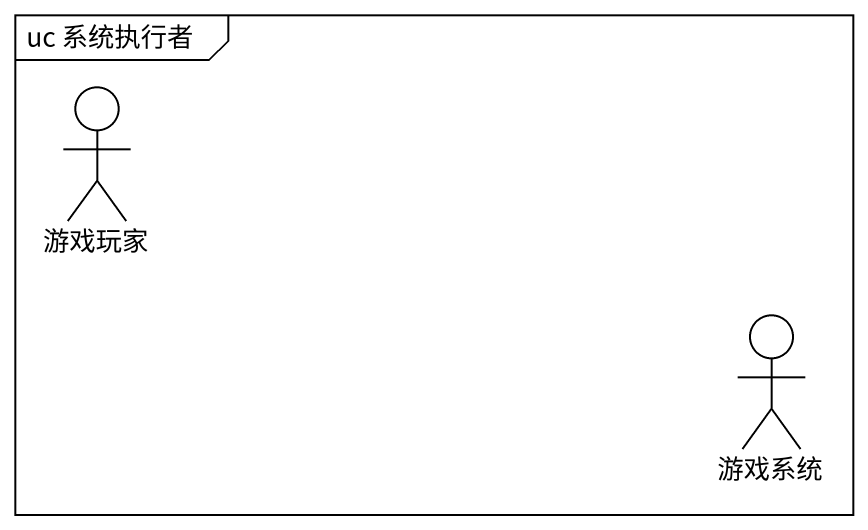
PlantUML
@startuml
mainframe uc 系统执行者
actor 游戏玩家
actor 游戏系统
@enduml
